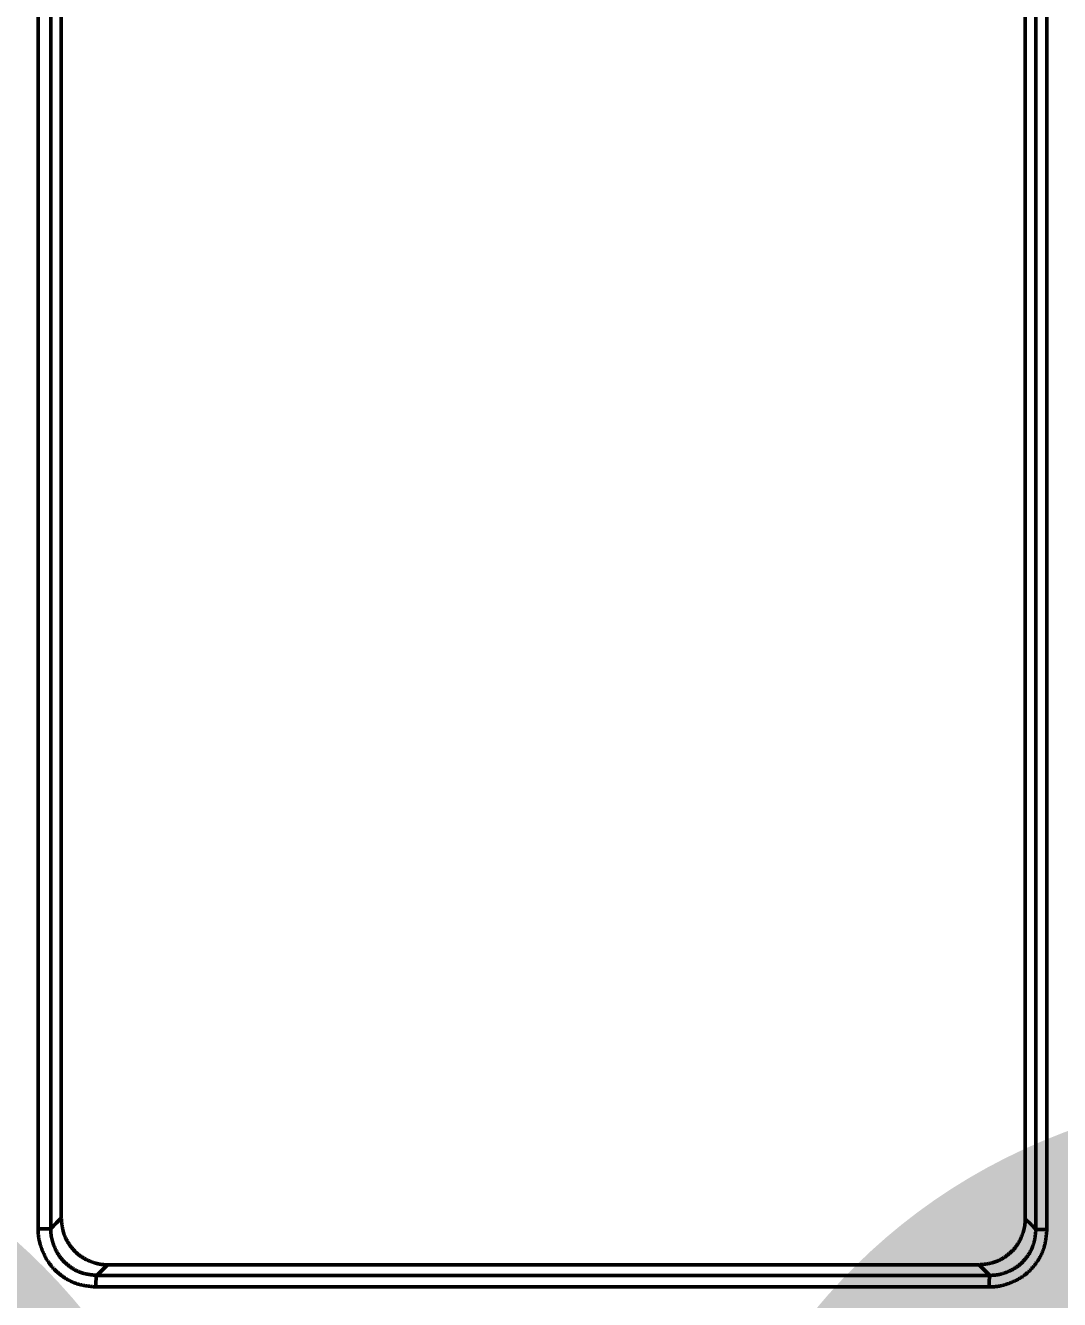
# Model space of a CAD drawing. Header units: millimetres. Extents: x -6033 to 120673, y -4970 to 90533.
# Drawn here: x 87133.4 to 87178, y 68398.7 to 68453.7 of the extents above; entities that cross this region are included whole.
import ezdxf
from ezdxf.enums import TextEntityAlignment as Align

# ---------------------------------------------------------------- set-up
doc = ezdxf.new("R2010")
doc.units = ezdxf.units.MM
doc.linetypes.add('I-PLAN$0$ACAD_ISO02W100', pattern=[15, 12, -3])
doc.linetypes.add('I-PLAN$0$DASH', pattern=[0.35, 0.25, -0.1])
doc.layers.get('DefPoints').update_dxf_attribs({"color": 250})
for name, color, linetype, lineweight in [('_ACM-A-ANNO-DIMS-b', 2, 'Continuous', 18), ('_ACM-A-ANNO-DIMS-c', 2, 'Continuous', 18), ('I-AR$0$I-SCOPE', 252, 'Continuous', 35), ('I-PLAN$0$_ACM-A-WALL-HACH', 251, 'Continuous', 9)]:
    doc.layers.add(name, color=color, linetype=linetype, lineweight=lineweight)
for name, color, linetype in [('I-CEILING$0$I-RCP-AIR', 64, 'Continuous'), ('I-CEILING$0$RC-Hatch【天花填充】', 251, 'Continuous'), ('I-FLOOR$0$I-FC-HATCH', 8, 'Continuous'), ('I-PLAN$0$I-PL-FURN', 1, 'I-PLAN$0$DASH'), ('地坪', 7, 'Continuous'), ('天花', 7, 'Continuous')]:
    doc.layers.add(name, color=color, linetype=linetype)
doc.styles.add('_ACM-G-NOTES', font='arial.ttf')
doc.styles.add('I-CEILING$0$黑体', font='simhei.ttf', dxfattribs={"height": 600})
doc.styles.add('I-PLAN$0$Arial', font='ARIALUNI.ttf')
doc.dimstyles.new('_ACM-DIM-A_50', dxfattribs={"dimscale": 50, "dimtxt": 2.5, "dimasz": 1, "dimexe": 1.5, "dimexo": 1, "dimgap": 1, "dimtad": 1, "dimdec": 0, "dimrnd": 5, "dimzin": 1, "dimdsep": 46, "dimtxsty": '_ACM-G-NOTES', "dimblk": 'ARCHTICK', "dimcen": 2.5, "dimclrd": 256, "dimclre": 256, "dimclrt": 256, "dimadec": 3, "dimazin": 0, "dimtfac": 1, "dimtdec": 0, "dimtix": 1, "dimtmove": 0, "dimatfit": 3, "dimldrblk": 'DOTSMALL', "dimfxl": 5, "dimfxlon": 1, "dimlwd": 18, "dimlwe": 18, "dimarcsym": 0})

# ---------------------------------------------------------------- blocks, each defined once
blk = doc.blocks.new('I-AR')
at = {"layer": 'I-AR$0$I-SCOPE'}
h = blk.add_hatch(dxfattribs=at)
h.set_pattern_fill('ANSI31', color=256, scale=200)
h.paths.add_polyline_path([(63300, 72640), (66630, 72640), (66630, 70889.383), (90600, 70890), (90600, 66390), (96650, 66390), (96650, 24876.398), (18340, 24876.398), (18340, 66390), (48090, 66390), (48090, 72640), (51400, 72640), (51400, 72649.887), (52869.5, 72649.887), (52869.5, 72640), (55240, 72640), (55240, 72790), (59460, 72790), (59460, 72640), (61830.5, 72640), (61830.5, 72649.887), (63300, 72649.887)], flags=16)
h.paths.add_polyline_path([(7330, 0), (7330, -1770), (11180, -1770), (11180, 0), (18450, 0), (18450, 2900), (27550, 2900), (27550, 18090), (37037.331, 18090), (37037.331, 17350), (96200, 17350), (96200, 18120), (114640, 18120), (114640, 84500), (0, 84500), (0, 0)])
blk = doc.blocks.new('I-PLAN')
at = {"layer": 'I-PLAN$0$_ACM-A-WALL-HACH'}
h = blk.add_hatch(dxfattribs=at)
h.set_pattern_fill('ANSI31', color=256, scale=10, angle=45)
h.paths.add_polyline_path([(88260, 70790), (88260, 70890), (88030, 70890), (88030, 70790), (88230, 70790)], flags=17)
h.paths.add_polyline_path([(79671.546, 69390), (78155, 69390), (78155, 68990), (77955, 68990), (77955, 69590), (79671.546, 69590)], flags=17)
h.paths.add_polyline_path([(80271.546, 69390), (80271.546, 69590), (80780, 69590), (80780, 68990), (80580, 68990), (80580, 69390)], flags=17)
h.paths.add_polyline_path([(74580, 69590), (73930, 69590), (73930, 69390), (74580, 69390)])
h.paths.add_polyline_path([(68780, 69590), (69430, 69590), (69430, 69390), (68780, 69390)])
h.paths.add_polyline_path([(87280, 66490), (87480, 66490), (87480, 66390), (87280, 66390)])
h.paths.add_polyline_path([(82180, 68990), (82180, 69390), (84230, 69390), (84230, 66490), (84430, 66490), (84430, 69390), (85280, 69390), (85280, 69590), (81980, 69590), (81980, 68990)])
h.paths.add_polyline_path([(87480, 67390), (87480, 69390), (88280, 69390), (88280, 69590), (88080, 69590), (86480, 69590), (86480, 69390), (87280, 69390), (87280, 67390)], flags=17)
h.paths.add_polyline_path([(72130, 68170), (72130, 66490), (72330, 66490), (72330, 67870), (73130, 67870), (73130, 68070), (72330, 68070), (72330, 68170)])
h.paths.add_polyline_path([(71230, 68170), (71230, 66390), (71030, 66390), (71030, 67870), (70230, 67870), (70230, 68070), (71030, 68070), (71030, 68170)])
h.paths.add_polyline_path([(72130, 69070), (72330, 69070), (72330, 69390), (73030, 69390), (73030, 69590), (72130, 69590)])
h.paths.add_polyline_path([(71230, 69070), (71030, 69070), (71030, 69390), (70330, 69390), (70330, 69590), (71230, 69590)])
h.paths.add_polyline_path([(67800, 69490), (67830, 69490), (67830, 69590), (67800, 69590)], flags=17)
h.paths.add_polyline_path([(76755, 69590), (75180, 69590), (75180, 69390), (75330, 69390), (75330, 66390), (75530, 66390), (75530, 69390), (76555, 69390), (76555, 68990), (76755, 68990)])
h.paths.add_polyline_path([(68180, 69590), (68180, 69390), (68030, 69390), (68030, 66520), (67780, 66520), (67780, 66390), (67400, 66390), (67400, 66720), (67830, 66720), (67830, 69590)])
edge = h.paths.add_edge_path()
edge.add_line((89860, 70890), (88860, 70890))
edge.add_line((75530, 66520), (84230, 66520))
edge.add_line((75530, 66720), (84230, 66720))
at = {"layer": 'I-PLAN$0$I-PL-FURN', "linetype": 'I-PLAN$0$ACAD_ISO02W100', "insert": (86615.717, 68406.556), "char_height": 100, "width": 151170.16662, "attachment_point": 1, "style": 'I-PLAN$0$Arial'}
blk.add_mtext('{\\fArial Unicode MS|b0|i0|c134|p34;1800x700}', dxfattribs=at)
blk = doc.blocks.new('I-CEILING$0$RPK-22-40FSNQS')
at = {"color": 0, "lineweight": 50}
for p, q in [((-51.974514, -102.561482), (51.97703, -102.561482)), ((51.97703, -103.0375), (51.97703, -102.561482)), ((51.97703, -103.0375), (-51.974514, -103.0375)), ((51.516554, -103.49814), (51.782436, -103.232176)), ((51.782436, -103.232176), (51.97703, -103.0375)), ((51.516554, -103.49814), (-48.000016, -103.49814)), ((53.95866, -105.031024), (53.641252, -105.34843)), ((53.95866, -143.565316), (53.95866, -105.031024)), ((53.641252, -105.34843), (53.499988, -105.48968)), ((53.499988, -143.106656), (53.499988, -105.48968)), ((54.456598, -143.60861), (54.456598, -105.052402)), ((53.499988, -143.106656), (53.862146, -143.468796)), ((53.862146, -143.468796), (53.95866, -143.565316)), ((51.49073, -145.09814), (-48.000016, -145.09814)), ((51.694712, -145.30211), (51.49073, -145.09814)), ((-51.939616, -145.552362), (51.944962, -145.552362)), ((51.944962, -145.552362), (51.694712, -145.30211)), ((51.944962, -146.09945), (51.944962, -145.552362)), ((51.944962, -146.09945), (-51.939616, -146.09945))]:
    blk.add_line(p, q, dxfattribs=at)
for points in [[(51.97703, -102.561482), (52.004896, -102.564152), (52.03276, -102.566836), (52.060616, -102.569546), (52.088464, -102.572296), (52.116296, -102.575098), (52.144112, -102.577966), (52.171908, -102.580914), (52.19968, -102.583952), (52.227424, -102.587096), (52.255138, -102.590358), (52.282818, -102.593752), (52.31046, -102.59729), (52.338062, -102.600986), (52.36562, -102.604852), (52.39313, -102.608902), (52.420588, -102.61315), (52.447994, -102.617608), (52.47534, -102.62229), (52.502626, -102.627208), (52.529848, -102.632376), (52.557, -102.637806), (52.584082, -102.643512), (52.611088, -102.649508), (52.638018, -102.655806), (52.664864, -102.662418), (52.691626, -102.66936), (52.7183, -102.676644), (52.744882, -102.684282), (52.771368, -102.692288), (52.797756, -102.700674), (52.824042, -102.709452), (52.850222, -102.718618), (52.876294, -102.728164), (52.902252, -102.738082), (52.928096, -102.748368), (52.953818, -102.759012), (52.979418, -102.770008), (53.00489, -102.781352), (53.030234, -102.793032), (53.055442, -102.805044), (53.080514, -102.81738), (53.105444, -102.830034), (53.13023, -102.842998), (53.154866, -102.856266), (53.179352, -102.86983), (53.203684, -102.883682), (53.227856, -102.89782), (53.251866, -102.91223), (53.27571, -102.926912), (53.299384, -102.941854), (53.322886, -102.95705), (53.346212, -102.972494), (53.369356, -102.988178), (53.392318, -103.004098), (53.415092, -103.020242), (53.437676, -103.036608), (53.460066, -103.053186), (53.482258, -103.06997), (53.50425, -103.086952), (53.526036, -103.104126), (53.547614, -103.121486), (53.568982, -103.139036), (53.59014, -103.156778), (53.611084, -103.174718), (53.631816, -103.192858), (53.652332, -103.211204), (53.672632, -103.229758), (53.692714, -103.248524), (53.712578, -103.267508), (53.732222, -103.286714), (53.751644, -103.306142), (53.770842, -103.325802), (53.789816, -103.345694), (53.808566, -103.365822), (53.827088, -103.386192), (53.84538, -103.406806), (53.863444, -103.42767), (53.881278, -103.448788), (53.89888, -103.47016), (53.916246, -103.491796), (53.93338, -103.513696), (53.950276, -103.535866), (53.966934, -103.558308), (53.983354, -103.581026), (53.999534, -103.604028), (54.015472, -103.627314), (54.031168, -103.650888), (54.046618, -103.674756), (54.061824, -103.698922), (54.076782, -103.723388), (54.091492, -103.748156), (54.10595, -103.773204), (54.120154, -103.798508), (54.134096, -103.824046), (54.147778, -103.849792), (54.16119, -103.875724), (54.174334, -103.901814), (54.187202, -103.928042), (54.199792, -103.954382), (54.212102, -103.98081), (54.224126, -104.0073), (54.23586, -104.033832), (54.2473, -104.060378), (54.258446, -104.086916), (54.26929, -104.113422), (54.27983, -104.13987), (54.290062, -104.166238), (54.299982, -104.192502), (54.309586, -104.218634), (54.318872, -104.244614), (54.327836, -104.270416), (54.336472, -104.296018), (54.344778, -104.321392), (54.35275, -104.346518), (54.360384, -104.371368), (54.367676, -104.395922), (54.374624, -104.420152), (54.381222, -104.444036), (54.387468, -104.467548), (54.393358, -104.490668), (54.39889, -104.513374), (54.404072, -104.535674), (54.40892, -104.557586), (54.413444, -104.579118), (54.417654, -104.600288), (54.421566, -104.62111), (54.425188, -104.641596), (54.428534, -104.66176), (54.431618, -104.681618), (54.434448, -104.701182), (54.437038, -104.720468), (54.4394, -104.739488), (54.441546, -104.758256), (54.443488, -104.776788), (54.445238, -104.795096), (54.446808, -104.813194), (54.44821, -104.831098), (54.449456, -104.848818), (54.450556, -104.866372), (54.451526, -104.883774), (54.452376, -104.901034), (54.453118, -104.91817), (54.453762, -104.935192), (54.454324, -104.952118), (54.454812, -104.96896), (54.455242, -104.985732), (54.455624, -105.002448), (54.455968, -105.019124), (54.45629, -105.03577), (54.456598, -105.052402)], [(53.95866, -105.031024), (53.958454, -105.017686), (53.958236, -105.004338), (53.958, -104.990966), (53.957734, -104.977562), (53.957432, -104.964112), (53.95708, -104.950608), (53.95667, -104.937034), (53.956194, -104.923384), (53.955642, -104.909644), (53.955002, -104.895804), (53.954266, -104.88185), (53.953426, -104.867776), (53.95247, -104.853566), (53.95139, -104.839212), (53.950174, -104.8247), (53.948816, -104.81002), (53.947304, -104.795164), (53.94563, -104.780116), (53.943782, -104.764866), (53.941752, -104.749404), (53.93953, -104.73372), (53.937106, -104.7178), (53.934472, -104.701634), (53.931618, -104.685212), (53.928534, -104.66852), (53.92521, -104.65155), (53.921636, -104.634288), (53.917804, -104.616726), (53.913702, -104.59885), (53.909324, -104.58065), (53.904658, -104.56212), (53.89971, -104.543274), (53.894478, -104.52413), (53.888968, -104.50471), (53.883182, -104.485032), (53.877122, -104.465116), (53.870792, -104.44498), (53.864196, -104.424644), (53.857336, -104.404128), (53.850212, -104.383452), (53.842832, -104.362632), (53.835196, -104.34169), (53.827308, -104.320646), (53.81917, -104.299518), (53.810786, -104.278326), (53.802158, -104.257088), (53.793288, -104.235824), (53.784182, -104.214554), (53.77484, -104.193296), (53.765266, -104.172072), (53.755464, -104.1509), (53.745434, -104.129798), (53.735182, -104.108786), (53.72471, -104.087884), (53.714022, -104.06711), (53.703118, -104.046486), (53.692002, -104.02603), (53.68068, -104.00576), (53.66915, -103.985698), (53.65742, -103.96586), (53.645488, -103.946264), (53.633358, -103.92691), (53.62103, -103.907794), (53.608506, -103.888914), (53.595786, -103.870268), (53.582872, -103.85185), (53.569764, -103.833656), (53.556466, -103.815686), (53.542974, -103.797936), (53.529294, -103.780402), (53.515424, -103.76308), (53.501368, -103.745968), (53.487124, -103.729064), (53.472694, -103.712362), (53.458078, -103.69586), (53.44328, -103.679556), (53.4283, -103.663444), (53.413138, -103.647524), (53.397794, -103.63179), (53.382274, -103.61624), (53.366574, -103.600872), (53.350696, -103.58568), (53.334642, -103.570662), (53.318414, -103.555816), (53.302012, -103.541138), (53.285438, -103.526624), (53.268692, -103.512272), (53.251774, -103.498078), (53.234688, -103.48404), (53.217432, -103.470152), (53.20001, -103.456414), (53.182422, -103.442832), (53.164674, -103.429408), (53.146766, -103.41615), (53.128702, -103.403064), (53.110484, -103.390154), (53.092116, -103.377424), (53.0736, -103.364884), (53.05494, -103.352538), (53.036136, -103.340388), (53.017194, -103.328444), (52.998116, -103.31671), (52.978904, -103.305192), (52.95956, -103.293896), (52.94009, -103.282826), (52.920494, -103.271988), (52.900776, -103.261388), (52.880938, -103.251032), (52.860984, -103.240926), (52.840918, -103.231074), (52.820738, -103.221482), (52.800452, -103.212156), (52.78006, -103.203102), (52.759564, -103.194326), (52.73897, -103.185832), (52.71828, -103.177626), (52.697494, -103.169714), (52.676618, -103.162102), (52.655654, -103.154794), (52.634604, -103.147798), (52.61347, -103.141114), (52.592258, -103.134736), (52.570968, -103.128654), (52.549604, -103.122858), (52.528168, -103.117334), (52.506662, -103.112074), (52.485092, -103.107068), (52.463456, -103.102304), (52.44176, -103.097772), (52.420008, -103.09346), (52.3982, -103.08936), (52.376338, -103.08546), (52.354428, -103.081752), (52.33247, -103.07822), (52.31047, -103.074858), (52.288426, -103.071654), (52.266344, -103.068598), (52.244228, -103.06568), (52.222078, -103.062886), (52.199896, -103.06021), (52.177688, -103.057638), (52.155456, -103.055162), (52.1332, -103.05277), (52.110926, -103.050452), (52.088636, -103.048196), (52.06633, -103.045994), (52.044016, -103.043834), (52.021692, -103.041706), (51.999362, -103.039598), (51.97703, -103.0375)], [(53.499988, -105.48968), (53.497836, -105.467134), (53.495674, -105.44459), (53.49349, -105.422052), (53.491274, -105.39952), (53.489016, -105.377002), (53.486704, -105.354496), (53.484328, -105.332006), (53.481876, -105.309534), (53.47934, -105.287086), (53.476708, -105.264662), (53.473968, -105.242264), (53.471112, -105.219896), (53.468126, -105.197562), (53.465002, -105.175262), (53.46173, -105.153), (53.458296, -105.130778), (53.454692, -105.108602), (53.450906, -105.08647), (53.446928, -105.064386), (53.442746, -105.042356), (53.438352, -105.020378), (53.433732, -104.998458), (53.428878, -104.976596), (53.423778, -104.954798), (53.418422, -104.933066), (53.4128, -104.9114), (53.4069, -104.889804), (53.40071, -104.868282), (53.394222, -104.846836), (53.387424, -104.825468), (53.38031, -104.804182), (53.37288, -104.78298), (53.36514, -104.761866), (53.357098, -104.740842), (53.348758, -104.719912), (53.340128, -104.69908), (53.33121, -104.678346), (53.322012, -104.657714), (53.31254, -104.63719), (53.302798, -104.616774), (53.292794, -104.596468), (53.282532, -104.57628), (53.272018, -104.556208), (53.261258, -104.536258), (53.250258, -104.516432), (53.239024, -104.496734), (53.22756, -104.477166), (53.215874, -104.45773), (53.20397, -104.438432), (53.191854, -104.419272), (53.179532, -104.400256), (53.16701, -104.381384), (53.154294, -104.362662), (53.141388, -104.344092), (53.1283, -104.325676), (53.115036, -104.307418), (53.101598, -104.28932), (53.087996, -104.271386), (53.074232, -104.25362), (53.060314, -104.236024), (53.046246, -104.2186), (53.032028, -104.20135), (53.017652, -104.184276), (53.00312, -104.16738), (52.988426, -104.15066), (52.973568, -104.134118), (52.958542, -104.117758), (52.943346, -104.101578), (52.927976, -104.08558), (52.91243, -104.069766), (52.896704, -104.054136), (52.880794, -104.038692), (52.864698, -104.023434), (52.848414, -104.008364), (52.831938, -103.993482), (52.815266, -103.978792), (52.798396, -103.964292), (52.781324, -103.949986), (52.764046, -103.935872), (52.746562, -103.921952), (52.728866, -103.908228), (52.710958, -103.894702), (52.69283, -103.881374), (52.674484, -103.868244), (52.655914, -103.855314), (52.637118, -103.842586), (52.618092, -103.83006), (52.598834, -103.817738), (52.579338, -103.805622), (52.559606, -103.79371), (52.539634, -103.782006), (52.519442, -103.770512), (52.499046, -103.75923), (52.478468, -103.748164), (52.45773, -103.737314), (52.436848, -103.726686), (52.415844, -103.71628), (52.394738, -103.7061), (52.37355, -103.69615), (52.3523, -103.68643), (52.331006, -103.676944), (52.309692, -103.667694), (52.288374, -103.658682), (52.267074, -103.649914), (52.245812, -103.64139), (52.224606, -103.633112), (52.203478, -103.625086), (52.182448, -103.617312), (52.161534, -103.609792), (52.14076, -103.60253), (52.120142, -103.59553), (52.0997, -103.588792), (52.079456, -103.58232), (52.05943, -103.576116), (52.03964, -103.570184), (52.020108, -103.564526), (52.000852, -103.559144), (51.981894, -103.554042), (51.963252, -103.549222), (51.944948, -103.544686), (51.927446, -103.54054), (51.910272, -103.536658), (51.893414, -103.53303), (51.87686, -103.529648), (51.860602, -103.526502), (51.844624, -103.523586), (51.82892, -103.520886), (51.813474, -103.518396), (51.798276, -103.516106), (51.783318, -103.514006), (51.768584, -103.51209), (51.754064, -103.510346), (51.739748, -103.508766), (51.725626, -103.50734), (51.711682, -103.50606), (51.69791, -103.504916), (51.684294, -103.5039), (51.670826, -103.503002), (51.657494, -103.502214), (51.644286, -103.501526), (51.63119, -103.500928), (51.618196, -103.500412), (51.605294, -103.499968), (51.59247, -103.49959), (51.579714, -103.499264), (51.567014, -103.498986), (51.55436, -103.498742), (51.541738, -103.498526), (51.52914, -103.498328), (51.516554, -103.49814)], [(53.95866, -105.031024), (53.95917, -105.031176), (53.959682, -105.031326), (53.960192, -105.031476), (53.960704, -105.031626), (53.961218, -105.031776), (53.961732, -105.031926), (53.96225, -105.032076), (53.96277, -105.032226), (53.963292, -105.032374), (53.963816, -105.032522), (53.964346, -105.03267), (53.964878, -105.032816), (53.965414, -105.032964), (53.965954, -105.033108), (53.9665, -105.033254), (53.96705, -105.033398), (53.967606, -105.03354), (53.968168, -105.033682), (53.968736, -105.033824), (53.96931, -105.033964), (53.969892, -105.034102), (53.97048, -105.03424), (53.971076, -105.034378), (53.97168, -105.034512), (53.972292, -105.034646), (53.972912, -105.034778), (53.97354, -105.03491), (53.974178, -105.03504), (53.974826, -105.035168), (53.975484, -105.035294), (53.976346, -105.035454), (53.977222, -105.035612), (53.978118, -105.035766), (53.979028, -105.035918), (53.979958, -105.036068), (53.980902, -105.036216), (53.981864, -105.036362), (53.982844, -105.036506), (53.98384, -105.036648), (53.984854, -105.036786), (53.985884, -105.036924), (53.986932, -105.03706), (53.987996, -105.037196), (53.989076, -105.03733), (53.990176, -105.03746), (53.991292, -105.037592), (53.992424, -105.037722), (53.993574, -105.03785), (53.994742, -105.037978), (53.995926, -105.038104), (53.997128, -105.03823), (53.998348, -105.038356), (53.999584, -105.03848), (54.000838, -105.038604), (54.00211, -105.038728), (54.0034, -105.038852), (54.004706, -105.038976), (54.00603, -105.0391), (54.00737, -105.039224), (54.008728, -105.039346), (54.010104, -105.03947), (54.011498, -105.039596), (54.01291, -105.03972), (54.014338, -105.039844), (54.015782, -105.03997), (54.017244, -105.040094), (54.018724, -105.04022), (54.02022, -105.040344), (54.021734, -105.04047), (54.023264, -105.040594), (54.02481, -105.04072), (54.026372, -105.040844), (54.027952, -105.04097), (54.029548, -105.041094), (54.03116, -105.041218), (54.03279, -105.041342), (54.034434, -105.041466), (54.036096, -105.04159), (54.037774, -105.041714), (54.039466, -105.041836), (54.041176, -105.04196), (54.0429, -105.042082), (54.044642, -105.042204), (54.046398, -105.042324), (54.04817, -105.042446), (54.049958, -105.042566), (54.05176, -105.042686), (54.05358, -105.042804), (54.055412, -105.042922), (54.057262, -105.04304), (54.059126, -105.043158), (54.061006, -105.043274), (54.0629, -105.04339), (54.064808, -105.043504), (54.066732, -105.043618), (54.06867, -105.043732), (54.070624, -105.043844), (54.072592, -105.043956), (54.074574, -105.044068), (54.07657, -105.044178), (54.078582, -105.044288), (54.080608, -105.044398), (54.082646, -105.044506), (54.0847, -105.044614), (54.086768, -105.044722), (54.08885, -105.044828), (54.090946, -105.044934), (54.093056, -105.04504), (54.09518, -105.045144), (54.097316, -105.045248), (54.099468, -105.045352), (54.101632, -105.045454), (54.10381, -105.045556), (54.106002, -105.045658), (54.108206, -105.045758), (54.110426, -105.04586), (54.112656, -105.045958), (54.114902, -105.046058), (54.117158, -105.046156), (54.11943, -105.046254), (54.121714, -105.04635), (54.12401, -105.046448), (54.126318, -105.046542), (54.12864, -105.046638), (54.130974, -105.046732), (54.133322, -105.046826), (54.13568, -105.04692), (54.138052, -105.047012), (54.140436, -105.047104), (54.14283, -105.047196), (54.145238, -105.047286), (54.147658, -105.047376), (54.150088, -105.047466), (54.15253, -105.047554), (54.154984, -105.047642), (54.15745, -105.047728), (54.159926, -105.047816), (54.162416, -105.047902), (54.164914, -105.047986), (54.167424, -105.04807), (54.169946, -105.048154), (54.172478, -105.048236), (54.175022, -105.048318), (54.177574, -105.0484), (54.18014, -105.04848), (54.182714, -105.04856), (54.1853, -105.04864), (54.187894, -105.048718), (54.1905, -105.048796), (54.193116, -105.048872), (54.195742, -105.048948), (54.198376, -105.049024), (54.201022, -105.049098), (54.203678, -105.049172), (54.206342, -105.049244), (54.209016, -105.049316), (54.211698, -105.049388), (54.214392, -105.049458), (54.217094, -105.049528), (54.219804, -105.049596), (54.222524, -105.049664), (54.225252, -105.049732), (54.22799, -105.049798), (54.230736, -105.049864), (54.23349, -105.04993), (54.236254, -105.049994), (54.239026, -105.050058), (54.241806, -105.05012), (54.244594, -105.050182), (54.24739, -105.050244), (54.250194, -105.050304), (54.253006, -105.050362), (54.255824, -105.050422), (54.258652, -105.05048), (54.261488, -105.050536), (54.26433, -105.050594), (54.26718, -105.05065), (54.270036, -105.050704), (54.272902, -105.050758), (54.275772, -105.050812), (54.27865, -105.050864), (54.281536, -105.050916), (54.284428, -105.050966), (54.287326, -105.051016), (54.290232, -105.051066), (54.293144, -105.051114), (54.296062, -105.051162), (54.298984, -105.05121), (54.301914, -105.051256), (54.30485, -105.0513), (54.307792, -105.051344), (54.31074, -105.051388), (54.313692, -105.05143), (54.31665, -105.051472), (54.319614, -105.051512), (54.322582, -105.051552), (54.325556, -105.05159), (54.328536, -105.051628), (54.33152, -105.051664), (54.334508, -105.0517), (54.3375, -105.051734), (54.340498, -105.051768), (54.3435, -105.051802), (54.346506, -105.051832), (54.349518, -105.051864), (54.352532, -105.051892), (54.35555, -105.051922), (54.358572, -105.051948), (54.361598, -105.051974), (54.364628, -105.052), (54.367662, -105.052024), (54.370698, -105.052046), (54.373736, -105.052068), (54.37678, -105.05209), (54.379826, -105.05211), (54.382874, -105.052128), (54.385924, -105.052146), (54.388978, -105.052164), (54.392034, -105.05218), (54.395094, -105.052196), (54.398154, -105.05221), (54.401218, -105.052224), (54.404284, -105.052238), (54.40735, -105.052252), (54.41349, -105.052276), (54.416562, -105.052286), (54.419636, -105.052298), (54.425788, -105.052318), (54.428866, -105.052328), (54.431944, -105.052336), (54.435024, -105.052346), (54.438104, -105.052354), (54.450432, -105.052386), (54.453516, -105.052394), (54.456598, -105.052402)], [(51.49073, -145.09814), (51.513386, -145.095962), (51.536038, -145.093772), (51.558684, -145.09156), (51.581322, -145.089318), (51.60395, -145.087032), (51.626562, -145.084694), (51.649158, -145.082292), (51.671736, -145.079816), (51.69429, -145.077256), (51.716818, -145.074598), (51.73932, -145.071836), (51.76179, -145.068958), (51.784226, -145.065952), (51.806626, -145.06281), (51.828986, -145.059518), (51.851306, -145.056068), (51.87358, -145.052448), (51.895806, -145.048646), (51.917982, -145.044656), (51.940106, -145.040464), (51.962172, -145.03606), (51.98418, -145.031434), (52.006128, -145.026576), (52.02801, -145.021472), (52.049824, -145.016116), (52.07157, -145.010494), (52.093242, -145.004596), (52.11484, -144.998414), (52.136358, -144.991934), (52.157796, -144.985146), (52.17915, -144.978044), (52.200416, -144.97063), (52.221594, -144.96291), (52.24268, -144.954888), (52.26367, -144.94657), (52.284562, -144.937962), (52.305354, -144.92907), (52.326044, -144.919898), (52.346628, -144.910452), (52.367104, -144.90074), (52.387468, -144.890764), (52.407718, -144.88053), (52.427852, -144.870046), (52.447868, -144.859314), (52.46776, -144.848344), (52.487528, -144.837138), (52.507168, -144.825702), (52.526678, -144.814042), (52.546056, -144.802164), (52.565298, -144.790074), (52.584402, -144.777774), (52.603366, -144.765274), (52.622184, -144.752578), (52.640858, -144.73969), (52.659382, -144.726618), (52.677754, -144.713364), (52.695972, -144.699938), (52.714032, -144.686342), (52.731932, -144.672582), (52.74967, -144.658666), (52.767242, -144.644596), (52.784648, -144.63037), (52.801886, -144.615984), (52.818954, -144.601438), (52.83585, -144.586726), (52.852574, -144.571846), (52.869124, -144.556796), (52.885498, -144.54157), (52.901696, -144.526166), (52.917714, -144.51058), (52.933552, -144.494812), (52.94921, -144.478854), (52.964686, -144.462708), (52.979976, -144.446366), (52.995082, -144.429828), (53.01, -144.41309), (53.02473, -144.39615), (53.039268, -144.379002), (53.053616, -144.361644), (53.067772, -144.344072), (53.081734, -144.326286), (53.095498, -144.30828), (53.109068, -144.29005), (53.122436, -144.271596), (53.135606, -144.252912), (53.148574, -144.233996), (53.16134, -144.214846), (53.1739, -144.195456), (53.186256, -144.175826), (53.198404, -144.15595), (53.210342, -144.13583), (53.22207, -144.115482), (53.233582, -144.094926), (53.244878, -144.074184), (53.255952, -144.053274), (53.266804, -144.032218), (53.27743, -144.011036), (53.287826, -143.989748), (53.29799, -143.968374), (53.30792, -143.946936), (53.317612, -143.925452), (53.327064, -143.903944), (53.336272, -143.882432), (53.345236, -143.860936), (53.353948, -143.839476), (53.362408, -143.818072), (53.370614, -143.796746), (53.378562, -143.775516), (53.38625, -143.754406), (53.393674, -143.733432), (53.400832, -143.712618), (53.40772, -143.691982), (53.414336, -143.671544), (53.420676, -143.651326), (53.426738, -143.631348), (53.43252, -143.611628), (53.438018, -143.59219), (53.44323, -143.573052), (53.448152, -143.554236), (53.452782, -143.53576), (53.456974, -143.51825), (53.460902, -143.501066), (53.464572, -143.484198), (53.467994, -143.467632), (53.471176, -143.45136), (53.47413, -143.435368), (53.476862, -143.419646), (53.479384, -143.404182), (53.481702, -143.388966), (53.483828, -143.373986), (53.485772, -143.359232), (53.48754, -143.34469), (53.489142, -143.330352), (53.490588, -143.316204), (53.491888, -143.302236), (53.49305, -143.288436), (53.494082, -143.274794), (53.494996, -143.261298), (53.495798, -143.247936), (53.496502, -143.2347), (53.497112, -143.221574), (53.49764, -143.208552), (53.498094, -143.195618), (53.498484, -143.182762), (53.498818, -143.169976), (53.499108, -143.157244), (53.49936, -143.144558), (53.499584, -143.131904), (53.49979, -143.119274), (53.499988, -143.106656)], [(51.944962, -145.552362), (51.958196, -145.552176), (51.97144, -145.55198), (51.984708, -145.551764), (51.998012, -145.55152), (52.011362, -145.551236), (52.024772, -145.550904), (52.038252, -145.550512), (52.051814, -145.550054), (52.065472, -145.549516), (52.079234, -145.54889), (52.093116, -145.548168), (52.107126, -145.547338), (52.121278, -145.54639), (52.135582, -145.545316), (52.150052, -145.544104), (52.164698, -145.542748), (52.179534, -145.541234), (52.194568, -145.539554), (52.209816, -145.5377), (52.225288, -145.535658), (52.240994, -145.533424), (52.256948, -145.530982), (52.273162, -145.528328), (52.289646, -145.525448), (52.306414, -145.522334), (52.323476, -145.518976), (52.340844, -145.515364), (52.35853, -145.51149), (52.376546, -145.507342), (52.394904, -145.50291), (52.41361, -145.498188), (52.432648, -145.493176), (52.452, -145.487878), (52.471644, -145.482296), (52.491562, -145.476434), (52.51173, -145.470294), (52.532132, -145.46388), (52.552744, -145.457194), (52.573548, -145.45024), (52.594524, -145.443022), (52.61565, -145.43554), (52.636908, -145.4278), (52.658274, -145.419804), (52.679732, -145.411556), (52.70126, -145.403056), (52.722836, -145.394312), (52.744444, -145.385322), (52.76606, -145.376092), (52.787664, -145.366624), (52.809238, -145.356924), (52.83076, -145.34699), (52.85221, -145.336828), (52.873568, -145.326442), (52.894814, -145.315834), (52.915928, -145.305006), (52.93689, -145.293962), (52.957678, -145.282704), (52.978272, -145.271238), (52.998652, -145.259564), (53.0188, -145.247686), (53.038698, -145.235608), (53.058344, -145.22333), (53.077744, -145.210854), (53.0969, -145.198182), (53.115814, -145.185314), (53.134492, -145.172252), (53.152938, -145.158998), (53.171152, -145.145554), (53.18914, -145.131918), (53.206906, -145.118094), (53.22445, -145.104084), (53.241778, -145.089888), (53.258894, -145.075506), (53.2758, -145.060944), (53.2925, -145.046198), (53.308996, -145.031272), (53.325294, -145.016168), (53.341394, -145.000886), (53.357304, -144.985428), (53.373024, -144.969796), (53.388556, -144.95399), (53.403908, -144.938012), (53.419082, -144.921862), (53.434078, -144.905544), (53.448904, -144.88906), (53.46356, -144.872406), (53.47805, -144.85559), (53.49238, -144.838608), (53.50655, -144.821464), (53.520566, -144.80416), (53.53443, -144.786694), (53.548136, -144.769074), (53.561678, -144.751296), (53.575052, -144.733368), (53.588254, -144.71529), (53.601276, -144.697064), (53.614114, -144.678694), (53.626762, -144.660182), (53.639214, -144.64153), (53.651464, -144.62274), (53.663508, -144.603816), (53.67534, -144.58476), (53.686956, -144.565576), (53.698348, -144.546262), (53.709512, -144.526826), (53.720442, -144.507266), (53.731132, -144.487588), (53.741578, -144.467792), (53.751772, -144.447882), (53.761712, -144.42786), (53.77139, -144.407728), (53.780802, -144.387488), (53.78994, -144.367146), (53.798802, -144.3467), (53.80738, -144.326156), (53.815668, -144.305514), (53.823664, -144.284778), (53.83136, -144.263952), (53.83875, -144.243034), (53.84583, -144.22203), (53.852596, -144.200942), (53.859056, -144.179772), (53.865222, -144.158524), (53.871102, -144.1372), (53.87671, -144.115802), (53.882052, -144.094334), (53.887144, -144.072798), (53.891992, -144.051198), (53.896608, -144.029536), (53.901002, -144.007814), (53.905186, -143.986036), (53.90917, -143.964206), (53.912966, -143.942324), (53.91658, -143.920394), (53.920028, -143.89842), (53.923316, -143.876402), (53.926456, -143.854346), (53.92946, -143.832254), (53.932338, -143.810128), (53.9351, -143.78797), (53.937756, -143.765784), (53.940318, -143.743574), (53.942794, -143.72134), (53.945198, -143.699088), (53.947538, -143.676818), (53.949826, -143.654534), (53.952072, -143.63224), (53.954286, -143.609936), (53.956478, -143.587628), (53.95866, -143.565316)], [(54.456598, -143.60861), (54.45388, -143.636524), (54.451148, -143.664436), (54.448388, -143.692342), (54.445592, -143.720236), (54.44274, -143.748118), (54.439824, -143.775982), (54.43683, -143.803824), (54.433744, -143.831642), (54.430552, -143.859432), (54.42724, -143.88719), (54.4238, -143.914914), (54.420212, -143.9426), (54.416468, -143.970244), (54.412554, -143.997842), (54.408454, -144.025392), (54.404158, -144.052888), (54.399652, -144.08033), (54.394922, -144.107712), (54.389956, -144.13503), (54.384738, -144.162282), (54.37926, -144.189466), (54.373504, -144.216576), (54.36746, -144.243608), (54.361112, -144.27056), (54.35445, -144.297428), (54.34746, -144.32421), (54.340126, -144.3509), (54.332438, -144.377498), (54.324384, -144.403996), (54.315946, -144.430394), (54.307118, -144.456686), (54.297902, -144.48287), (54.288306, -144.508944), (54.278336, -144.534904), (54.268, -144.560746), (54.257302, -144.586468), (54.246252, -144.612066), (54.234854, -144.637538), (54.223118, -144.66288), (54.21105, -144.688088), (54.198654, -144.71316), (54.18594, -144.738094), (54.172912, -144.762884), (54.15958, -144.787528), (54.14595, -144.812024), (54.132028, -144.836366), (54.11782, -144.860554), (54.103334, -144.884584), (54.088578, -144.908452), (54.073558, -144.932156), (54.058278, -144.955692), (54.042748, -144.979056), (54.026976, -145.002248), (54.010966, -145.02526), (53.994724, -145.048092), (53.97826, -145.070742), (53.96158, -145.093204), (53.94469, -145.115476), (53.927596, -145.137556), (53.910306, -145.159438), (53.892826, -145.181122), (53.875152, -145.202604), (53.85728, -145.223884), (53.839208, -145.24496), (53.820928, -145.265828), (53.802438, -145.28649), (53.783732, -145.30694), (53.764808, -145.327182), (53.745662, -145.347208), (53.726286, -145.36702), (53.70668, -145.386618), (53.686838, -145.405996), (53.666756, -145.425154), (53.646428, -145.44409), (53.625852, -145.462804), (53.605022, -145.481292), (53.583936, -145.499554), (53.562588, -145.517588), (53.540974, -145.53539), (53.51909, -145.552962), (53.496932, -145.5703), (53.474494, -145.587404), (53.451774, -145.60427), (53.428768, -145.620898), (53.40547, -145.637286), (53.381876, -145.653432), (53.357982, -145.669334), (53.333784, -145.68499), (53.309278, -145.7004), (53.284458, -145.71556), (53.259326, -145.73047), (53.233904, -145.745126), (53.208214, -145.759524), (53.182284, -145.77366), (53.156138, -145.787528), (53.129802, -145.801128), (53.1033, -145.814454), (53.076658, -145.827502), (53.0499, -145.84027), (53.023054, -145.85275), (52.996144, -145.864942), (52.969194, -145.87684), (52.94223, -145.888442), (52.915278, -145.899742), (52.888362, -145.910738), (52.86151, -145.921426), (52.834742, -145.9318), (52.80809, -145.941858), (52.781574, -145.951594), (52.75522, -145.961006), (52.729056, -145.970092), (52.703104, -145.978844), (52.677392, -145.98726), (52.651944, -145.995336), (52.626786, -146.003068), (52.601942, -146.010454), (52.577436, -146.017486), (52.553298, -146.024164), (52.529548, -146.030482), (52.506214, -146.036436), (52.483316, -146.042028), (52.460842, -146.047262), (52.438782, -146.052156), (52.417116, -146.056718), (52.395834, -146.060962), (52.374918, -146.0649), (52.354356, -146.068544), (52.334132, -146.071908), (52.31423, -146.075002), (52.294638, -146.077838), (52.27534, -146.08043), (52.25632, -146.08279), (52.237566, -146.08493), (52.21906, -146.08686), (52.20079, -146.088596), (52.18274, -146.090148), (52.164896, -146.091528), (52.147244, -146.09275), (52.129768, -146.093824), (52.112452, -146.094764), (52.095286, -146.095582), (52.07825, -146.096288), (52.061332, -146.096898), (52.044516, -146.097422), (52.02779, -146.097872), (52.011136, -146.098262), (51.994542, -146.098602), (51.97799, -146.098904), (51.96147, -146.099184), (51.944962, -146.09945)], [(53.95866, -143.565316), (53.959156, -143.565618), (53.959654, -143.56592), (53.96015, -143.566222), (53.960648, -143.566524), (53.961148, -143.566826), (53.96165, -143.567126), (53.962156, -143.567428), (53.962664, -143.567726), (53.963174, -143.568026), (53.96369, -143.568324), (53.96421, -143.568622), (53.964734, -143.568918), (53.965264, -143.569212), (53.965798, -143.569506), (53.96634, -143.569798), (53.966888, -143.57009), (53.967442, -143.57038), (53.968004, -143.570668), (53.968574, -143.570954), (53.969152, -143.571238), (53.96974, -143.57152), (53.970336, -143.571802), (53.97094, -143.57208), (53.971556, -143.572356), (53.972182, -143.57263), (53.97282, -143.572902), (53.973468, -143.573172), (53.974128, -143.573438), (53.9748, -143.573702), (53.975484, -143.573964), (53.976328, -143.574276), (53.97719, -143.574584), (53.978072, -143.574888), (53.978972, -143.575188), (53.97989, -143.575484), (53.980828, -143.575778), (53.981784, -143.576068), (53.982758, -143.576354), (53.98375, -143.576638), (53.98476, -143.57692), (53.98579, -143.577198), (53.986838, -143.577474), (53.987902, -143.577748), (53.988986, -143.57802), (53.990088, -143.578288), (53.991208, -143.578556), (53.992346, -143.578822), (53.9935, -143.579084), (53.994674, -143.579346), (53.995864, -143.579608), (53.997072, -143.579868), (53.998298, -143.580126), (53.999542, -143.580382), (54.000802, -143.58064), (54.00208, -143.580896), (54.003376, -143.58115), (54.004688, -143.581406), (54.006018, -143.58166), (54.007364, -143.581914), (54.008728, -143.582168), (54.01011, -143.582424), (54.011508, -143.582678), (54.012922, -143.582932), (54.014352, -143.583188), (54.0158, -143.583442), (54.017264, -143.583698), (54.018746, -143.583952), (54.020244, -143.584206), (54.021758, -143.58446), (54.023288, -143.584714), (54.024834, -143.584968), (54.026398, -143.58522), (54.027978, -143.585474), (54.029572, -143.585726), (54.031184, -143.585976), (54.032812, -143.586228), (54.034456, -143.586478), (54.036116, -143.586728), (54.037792, -143.586976), (54.039484, -143.587224), (54.04119, -143.587472), (54.042914, -143.587718), (54.044652, -143.587964), (54.046408, -143.588208), (54.048178, -143.588452), (54.049964, -143.588694), (54.051766, -143.588936), (54.053582, -143.589176), (54.055414, -143.589414), (54.057262, -143.589652), (54.059124, -143.589888), (54.061002, -143.590122), (54.062896, -143.590356), (54.064804, -143.590588), (54.066728, -143.590818), (54.068666, -143.591048), (54.070618, -143.591276), (54.072586, -143.591502), (54.074568, -143.591728), (54.076564, -143.591952), (54.078574, -143.592174), (54.0806, -143.592396), (54.08264, -143.592616), (54.084694, -143.592834), (54.086762, -143.593052), (54.088844, -143.593268), (54.09094, -143.593482), (54.09305, -143.593696), (54.095174, -143.593908), (54.097312, -143.594118), (54.099464, -143.594328), (54.101628, -143.594536), (54.103808, -143.594744), (54.106, -143.59495), (54.108204, -143.595154), (54.110424, -143.595358), (54.112656, -143.59556), (54.1149, -143.59576), (54.117158, -143.59596), (54.11943, -143.596158), (54.121714, -143.596354), (54.12401, -143.59655), (54.12632, -143.596744), (54.128642, -143.596936), (54.130976, -143.597128), (54.133322, -143.597318), (54.135682, -143.597508), (54.138054, -143.597696), (54.140436, -143.597882), (54.142832, -143.598066), (54.14524, -143.59825), (54.147658, -143.598432), (54.15009, -143.598614), (54.152532, -143.598792), (54.154986, -143.59897), (54.157452, -143.599148), (54.159928, -143.599322), (54.162416, -143.599496), (54.164916, -143.599668), (54.167426, -143.599838), (54.169948, -143.600008), (54.17248, -143.600176), (54.175022, -143.600342), (54.177576, -143.600506), (54.18014, -143.60067), (54.182714, -143.600832), (54.1853, -143.600992), (54.187894, -143.60115), (54.1905, -143.601306), (54.193116, -143.601462), (54.195742, -143.601616), (54.198376, -143.601768), (54.201022, -143.601918), (54.203676, -143.602068), (54.206342, -143.602214), (54.209016, -143.60236), (54.211698, -143.602504), (54.214392, -143.602648), (54.217092, -143.602788), (54.219804, -143.602928), (54.222524, -143.603066), (54.225252, -143.603202), (54.22799, -143.603336), (54.230736, -143.60347), (54.23349, -143.603602), (54.236254, -143.603732), (54.239024, -143.60386), (54.241804, -143.603986), (54.244592, -143.604112), (54.247388, -143.604236), (54.250192, -143.604358), (54.253004, -143.604478), (54.255824, -143.604598), (54.258652, -143.604716), (54.261488, -143.60483), (54.26433, -143.604946), (54.26718, -143.605058), (54.270036, -143.60517), (54.272902, -143.605278), (54.275772, -143.605386), (54.27865, -143.605494), (54.281536, -143.605598), (54.284428, -143.605702), (54.287326, -143.605804), (54.290232, -143.605904), (54.293144, -143.606002), (54.296062, -143.606098), (54.298986, -143.606194), (54.301914, -143.606286), (54.30485, -143.606378), (54.307792, -143.606468), (54.31074, -143.606556), (54.313692, -143.606642), (54.31665, -143.606726), (54.319614, -143.606808), (54.322582, -143.606888), (54.325556, -143.606966), (54.328536, -143.607042), (54.33152, -143.607116), (54.334508, -143.60719), (54.337502, -143.60726), (54.340498, -143.607328), (54.3435, -143.607394), (54.346506, -143.607458), (54.349518, -143.60752), (54.352532, -143.60758), (54.35555, -143.607638), (54.358572, -143.607692), (54.361598, -143.607746), (54.364628, -143.607796), (54.367662, -143.607846), (54.370698, -143.607892), (54.373736, -143.607936), (54.37678, -143.607978), (54.379826, -143.60802), (54.382874, -143.608058), (54.385924, -143.608094), (54.388978, -143.60813), (54.392034, -143.608162), (54.395094, -143.608194), (54.398154, -143.608224), (54.401218, -143.608252), (54.404284, -143.60828), (54.40735, -143.608306), (54.41042, -143.60833), (54.41349, -143.608354), (54.416562, -143.608378), (54.419636, -143.608398), (54.422712, -143.60842), (54.425788, -143.60844), (54.428866, -143.608458), (54.431944, -143.608478), (54.435024, -143.608494), (54.438104, -143.608512), (54.441186, -143.60853), (54.450432, -143.608578), (54.453516, -143.608594), (54.456598, -143.60861)]]:
    blk.add_lwpolyline(points, dxfattribs=at)
blk = doc.blocks.new('I-CEILING')
at = {"layer": 'I-CEILING$0$RC-Hatch【天花填充】'}
h = blk.add_hatch(dxfattribs=at)
h.set_pattern_fill('_USER', color=256, scale=600, double=1, pattern_type=0)
h.set_pattern_definition([(0, (81980, 70481.47), (0, 600), []), (90, (81980, 70481.47), (-600, 4e-14), [])])
h.paths.add_polyline_path([(84430, 69390), (85280, 69390), (85280, 69590), (81980, 69590), (81980, 69090), (80780, 69090), (80780, 69590), (77955, 69590), (77955, 69090), (76755, 69090), (76755, 69590), (66630, 69590), (66630, 70790), (88030, 70790), (88030, 69590), (86480, 69590), (86480, 69390), (87280, 69390), (87280, 66390), (85430, 66390), (85430, 66490), (84430, 66490)])
at = {"layer": 'I-CEILING$0$I-RCP-AIR', "rotation": 269.9999999882699}
blk.add_blockref('I-CEILING$0$RPK-22-40FSNQS', (87280, 68453.738, 3000), dxfattribs=at)
at = {"layer": 'I-CEILING$0$I-RCP-AIR', "style": 'I-CEILING$0$黑体'}
for tag, p in [('R', (61966.358, 71748.905)), ('R', (61966.358, 66925.235)), ('R', (51736.068, 63924.766)), ('R', (62976.068, 63924.766)), ('S', (56433.591, 63065))]:
    blk.add_attdef(tag, text='', height=100, dxfattribs=at).set_placement(p, align=Align.MIDDLE_CENTER)
blk = doc.blocks.new('I-FLOOR')
at = {"layer": 'I-FLOOR$0$I-FC-HATCH'}
h = blk.add_hatch(dxfattribs=at)
h.set_pattern_fill('_USER', color=256, scale=600, double=1, pattern_type=0)
h.set_pattern_definition([(0, (85280, 69590), (0, 600), []), (90, (85280, 69590), (-600, 4e-14), [])])
h.paths.add_polyline_path([(84430, 69390), (85280, 69390), (85280, 69590), (81980, 69590), (81980, 69090), (80780, 69090), (80780, 69590), (77955, 69590), (77955, 69090), (76755, 69090), (76755, 69590), (66630, 69590), (66630, 70790), (88030, 70790), (88030, 69590), (86480, 69590), (86480, 69390), (87280, 69390), (87280, 66390), (85430, 66390), (85430, 66490), (84430, 66490)])
blk = doc.blocks.new('_ArchTick')
at = {"color": 0, "linetype": 'ByBlock', "const_width": 0.15}
blk.add_lwpolyline([(-0.5, -0.5), (0.5, 0.5)], dxfattribs=at)
blk = doc.blocks.new('*D142')
at = {"layer": '_ACM-A-ANNO-DIMS-b', "lineweight": 18, "transparency": 16777216}
for p, q in [((86480, 67983.186), (86480, 68308.186)), ((87280, 67983.186), (87280, 68308.186)), ((86480, 68233.186), (87280, 68233.186))]:
    blk.add_line(p, q, dxfattribs=at)
at = {"layer": 'DefPoints', "color": 0, "transparency": 16777216}
for p in [(87280, 68233.186), (86480, 67781.466), (87280, 67781.466)]:
    blk.add_point(p, dxfattribs=at)
at = {"layer": '_ACM-A-ANNO-DIMS-b', "lineweight": 18, "transparency": 16777216, "xscale": 50, "yscale": 50, "zscale": 50, "rotation": 180}
blk.add_blockref('_ArchTick', (86480, 68233.186), dxfattribs=at)
at = {"layer": '_ACM-A-ANNO-DIMS-b', "lineweight": 18, "transparency": 16777216, "xscale": 50, "yscale": 50, "zscale": 50}
blk.add_blockref('_ArchTick', (87280, 68233.186), dxfattribs=at)
at = {"layer": '_ACM-A-ANNO-DIMS-b', "transparency": 16777216, "insert": (86880, 68347.008), "char_height": 125, "attachment_point": 5, "style": '_ACM-G-NOTES'}
blk.add_mtext('800', dxfattribs=at)
blk = doc.blocks.new('_DotSmall')
at = {"color": 0, "linetype": 'ByBlock', "const_width": 0.5}
blk.add_lwpolyline([(-0.0625, 0, 1), (0.0625, 0, 1)], format="xyb", close=True, dxfattribs=at)
blk = doc.blocks.new('*D236')
at = {"layer": '_ACM-A-ANNO-DIMS-c', "lineweight": 18, "transparency": 16777216}
for p, q in [((86747.261, 69390), (86422.261, 69390)), ((86497.261, 67926.5), (86497.261, 69390)), ((86747.261, 67926.5), (86422.261, 67926.5))]:
    blk.add_line(p, q, dxfattribs=at)
at = {"layer": 'DefPoints', "color": 0, "transparency": 16777216}
for p in [(86497.261, 69390), (87342.05, 69390), (87342.05, 67926.5)]:
    blk.add_point(p, dxfattribs=at)
at = {"layer": '_ACM-A-ANNO-DIMS-c', "lineweight": 18, "transparency": 16777216, "xscale": 50, "yscale": 50, "zscale": 50}
for p, rotation in [((86497.261, 69390), 90), ((86497.261, 67926.5), 270)]:
    blk.add_blockref('_ArchTick', p, dxfattribs=dict(at, rotation=rotation))
at = {"layer": '_ACM-A-ANNO-DIMS-c', "transparency": 16777216, "insert": (86383.439, 68658.25), "char_height": 125, "attachment_point": 5, "rotation": 90, "style": '_ACM-G-NOTES'}
blk.add_mtext('1465', dxfattribs=at)

msp = doc.modelspace()

# ---------------------------------------------------------------- block references
for name in ['I-AR', 'I-PLAN']:
    msp.add_blockref(name, (0, 0))

# ---------------------------------------------------------------- next in the draw order: block references
at = {"layer": '天花'}
msp.add_blockref('I-CEILING', (0, 0), dxfattribs=at)

# ---------------------------------------------------------------- next in the draw order: block references
at = {"layer": '地坪'}
msp.add_blockref('I-FLOOR', (0, 0), dxfattribs=at)

# ---------------------------------------------------------------- next in the draw order: dimensions: what is measured, and where the dimension line sits
at = {"layer": '_ACM-A-ANNO-DIMS-b'}
dim = msp.add_linear_dim(base=(87280, 68233.186), p1=(86480, 67781.466), p2=(87280, 67781.466), dimstyle='_ACM-DIM-A_50', dxfattribs=at)
dim.commit()
dim.dimension.update_dxf_attribs({"geometry": '*D142', "text_midpoint": (86880, 68347.008)})
at = {"layer": '_ACM-A-ANNO-DIMS-c'}
dim = msp.add_linear_dim(base=(86497.260511325, 69390), p1=(87342.050366476, 67926.5), p2=(87342.050366476, 69390), angle=90, dimstyle='_ACM-DIM-A_50', override={"dimzin": 8}, dxfattribs=at)
dim.commit()
dim.dimension.update_dxf_attribs({"geometry": '*D236', "text_midpoint": (86383.43888786, 68658.25)})

doc.saveas('drawing.dxf')
